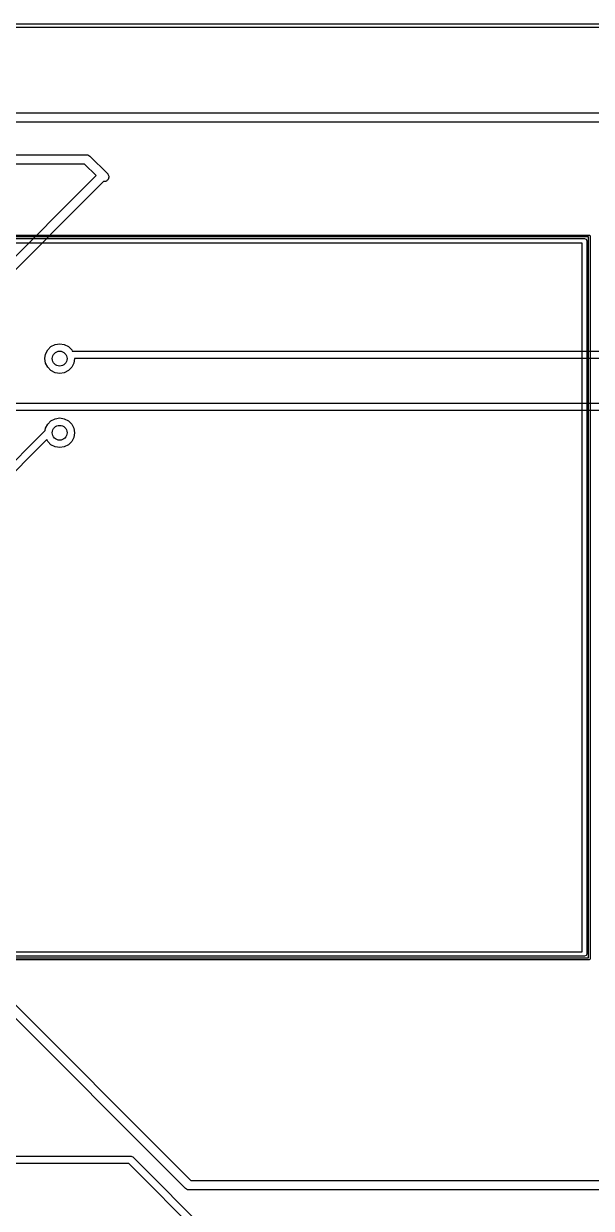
# Model space of a CAD drawing. Extents: x 96 to 198, y -147 to -47.
# Drawn here: x 147.63 to 162.96, y -78.62 to -46.67 of the extents above; entities that cross this region are included whole.
import ezdxf

# ---------------------------------------------------------------- set-up
doc = ezdxf.new("R2010")
doc.units = 0
doc.layers.add('BLACK', color=7, linetype='CONTINUOUS')

msp = doc.modelspace()

# ---------------------------------------------------------------- linework, layer by layer
at = {"layer": 'BLACK', "linetype": 'CONTINUOUS'}
for p, q in [((98.0037, -46.6662), (197.996, -46.6662)), ((197.946, -46.7662), (98.0537, -46.7662)), ((131.5, -49.075), (171.6, -49.075)), ((171.548, -49.325), (131.552, -49.325)), ((135.976, -50.2), (149.327, -50.2)), ((149.274, -50.454), (136.029, -50.454)), ((149.584, -50.7632), (149.274, -50.454)), ((149.327, -50.2), (149.349, -50.2032)), ((149.349, -50.2032), (149.354, -50.2029)), ((149.354, -50.2029), (149.356, -50.2042)), ((149.356, -50.2042), (149.363, -50.2051)), ((149.363, -50.2051), (149.389, -50.2221)), ((149.389, -50.2221), (149.417, -50.2372)), ((149.417, -50.2372), (149.89, -50.7102)), ((135.174, -65.173), (149.584, -50.7632)), ((149.89, -50.7102), (149.894, -50.7153)), ((149.894, -50.7153), (149.896, -50.7168)), ((149.896, -50.7168), (149.898, -50.721)), ((149.898, -50.721), (149.911, -50.7391)), ((149.911, -50.7391), (149.916, -50.7613)), ((149.916, -50.7613), (149.926, -50.7819)), ((149.926, -50.7819), (149.924, -50.7956)), ((149.924, -50.7956), (149.927, -50.8091)), ((149.779, -50.927), (135.316, -65.3898)), ((149.8, -50.927), (149.779, -50.927)), ((149.822, -50.9206), (149.8, -50.927)), ((149.844, -50.919), (149.822, -50.9206)), ((149.855, -50.9107), (149.844, -50.919)), ((149.869, -50.9068), (149.855, -50.9107)), ((149.884, -50.8897), (149.869, -50.9068)), ((149.902, -50.8761), (149.884, -50.8897)), ((149.906, -50.8632), (149.902, -50.8761)), ((149.916, -50.8528), (149.906, -50.8632)), ((149.919, -50.8303), (149.916, -50.8528)), ((149.927, -50.8091), (149.919, -50.8303)), ((112.1, -52.3675), (162.9, -52.3675)), ((162.9, -52.3675), (162.918, -52.3748)), ((162.918, -52.3748), (162.925, -52.3925)), ((162.925, -52.3925), (162.925, -71.8925)), ((162.875, -52.4175), (112.125, -52.4175)), ((112.23, -52.4625), (162.77, -52.4625)), ((162.71, -52.5825), (112.29, -52.5825)), ((162.71, -71.7025), (162.71, -52.5825)), ((162.77, -52.4625), (162.812, -52.4801)), ((162.812, -52.4801), (162.83, -52.5225)), ((162.83, -52.5225), (162.83, -71.7625)), ((162.875, -71.8675), (162.875, -52.4175)), ((148.2, -55.7), (148.22, -55.5764)), ((148.22, -55.5764), (148.276, -55.4649)), ((148.276, -55.4649), (148.365, -55.3764)), ((148.365, -55.3764), (148.476, -55.3196)), ((148.476, -55.3196), (148.6, -55.3)), ((148.6, -55.3), (148.724, -55.3196)), ((148.724, -55.3196), (148.835, -55.3764)), ((148.835, -55.3764), (148.924, -55.4649)), ((148.924, -55.4649), (148.941, -55.4984)), ((148.941, -55.4984), (194.4, -55.4984)), ((148.22, -55.8236), (148.2, -55.7)), ((148.276, -55.9351), (148.22, -55.8236)), ((148.98, -55.8236), (148.924, -55.9351)), ((149, -55.7016), (148.98, -55.8236)), ((194.298, -55.7016), (149, -55.7016)), ((148.365, -56.0236), (148.276, -55.9351)), ((148.476, -56.0804), (148.365, -56.0236)), ((148.6, -56.1), (148.476, -56.0804)), ((148.724, -56.0804), (148.6, -56.1)), ((148.835, -56.0236), (148.724, -56.0804)), ((148.924, -55.9351), (148.835, -56.0236)), ((146.452, -56.8984), (167.5, -56.8984)), ((167.458, -57.1016), (146.495, -57.1016)), ((148.22, -57.5775), (148.276, -57.466)), ((148.276, -57.466), (148.365, -57.3775)), ((148.365, -57.3775), (148.476, -57.3207)), ((148.476, -57.3207), (148.6, -57.3011)), ((148.6, -57.3011), (148.724, -57.3207)), ((148.724, -57.3207), (148.835, -57.3775)), ((148.835, -57.3775), (148.924, -57.466)), ((148.924, -57.466), (148.98, -57.5775)), ((136.682, -69.1665), (148.21, -57.639)), ((148.21, -57.639), (148.22, -57.5775)), ((148.98, -57.8247), (148.924, -57.9362)), ((148.98, -57.5775), (149, -57.7011)), ((149, -57.7011), (148.98, -57.8247)), ((148.251, -57.8856), (136.826, -69.3102)), ((148.276, -57.9362), (148.251, -57.8856)), ((148.365, -58.0247), (148.276, -57.9362)), ((148.476, -58.0815), (148.365, -58.0247)), ((148.6, -58.1011), (148.476, -58.0815)), ((148.724, -58.0815), (148.6, -58.1011)), ((148.835, -58.0247), (148.724, -58.0815)), ((148.924, -57.9362), (148.835, -58.0247)), ((144.46, -70.1927), (152.14, -77.873)), ((151.998, -78.0898), (144.28, -70.3724)), ((112.125, -71.8675), (162.875, -71.8675)), ((162.77, -71.8225), (112.23, -71.8225)), ((112.29, -71.7025), (162.71, -71.7025)), ((162.812, -71.8049), (162.77, -71.8225)), ((162.83, -71.7625), (162.812, -71.8049)), ((162.925, -71.8925), (162.918, -71.9102)), ((162.9, -71.9175), (112.1, -71.9175)), ((162.918, -71.9102), (162.9, -71.9175)), ((146.9, -77.2109), (150.512, -77.2109)), ((150.512, -77.2109), (150.52, -77.2134)), ((150.52, -77.2134), (150.528, -77.2122)), ((150.528, -77.2122), (150.55, -77.223)), ((150.55, -77.223), (150.572, -77.2303)), ((150.572, -77.2303), (150.577, -77.2369)), ((150.577, -77.2369), (150.584, -77.2407)), ((150.584, -77.2407), (152.872, -79.5282)), ((150.47, -77.4141), (146.9, -77.4141)), ((152.698, -79.6421), (150.47, -77.4141)), ((152.14, -77.873), (166.121, -77.873)), ((152.025, -78.1049), (151.998, -78.0898)), ((152.052, -78.1219), (152.025, -78.1049)), ((152.058, -78.1228), (152.052, -78.1219)), ((152.061, -78.1241), (152.058, -78.1228)), ((152.065, -78.1238), (152.061, -78.1241)), ((152.088, -78.127), (152.065, -78.1238)), ((166.121, -78.127), (152.088, -78.127))]:
    msp.add_line(p, q, dxfattribs=at)
at = {"layer": 'BLACK'}
for centre in [(148.6, -55.7), (148.6, -57.7011)]:
    msp.add_circle(centre, 0.2, dxfattribs=at)

doc.saveas('drawing.dxf')
